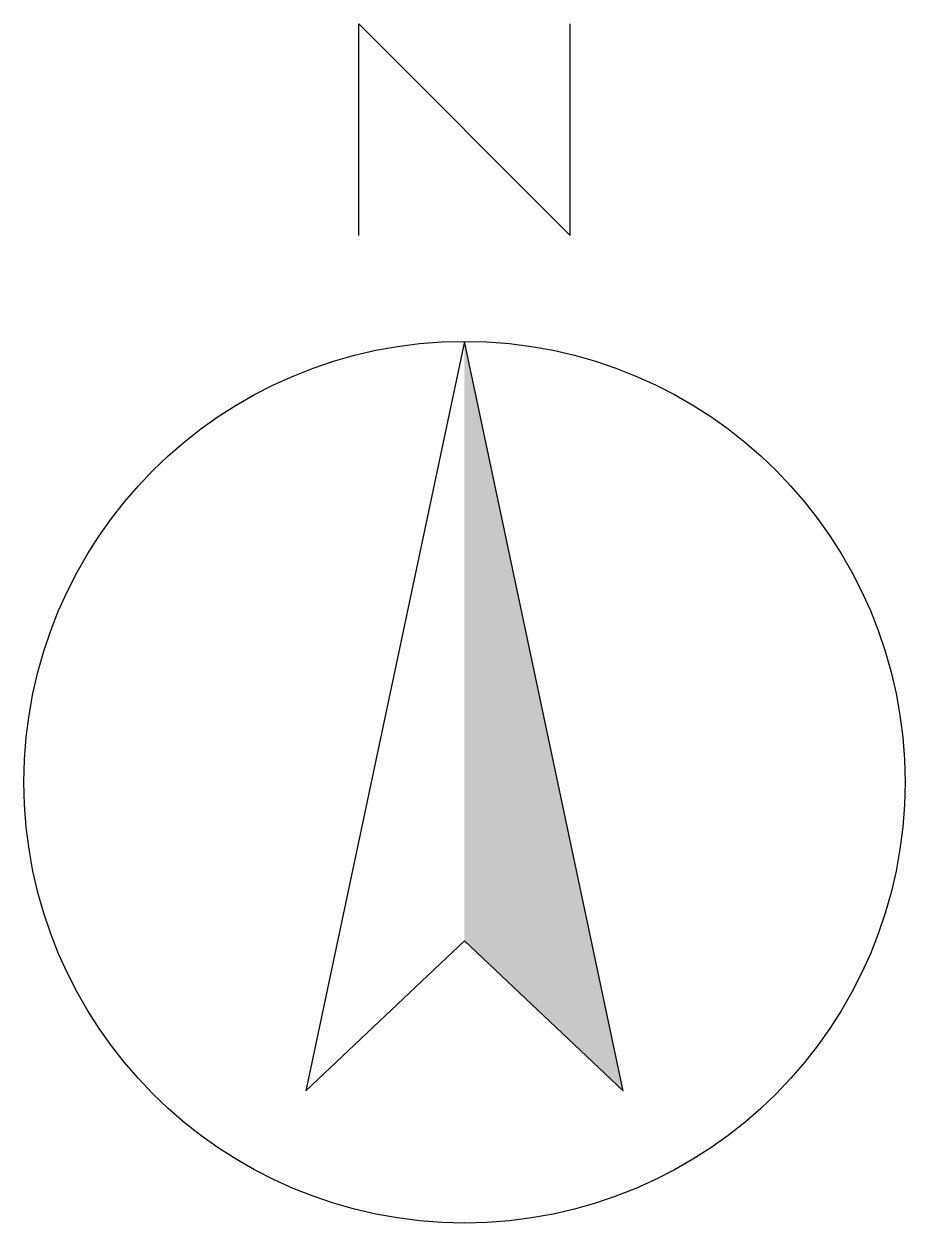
# Model space of a CAD drawing. Header units: metres. Extents: x -0.5 to 0.5, y -0.5 to 0.86.
import ezdxf

# ---------------------------------------------------------------- set-up
doc = ezdxf.new("R2010")
doc.units = ezdxf.units.M
doc.layers.add('XARCH-PLAN', color=2, linetype='Continuous')

# ---------------------------------------------------------------- blocks, each defined once
blk = doc.blocks.new('XA-North-1')
h = blk.add_hatch(color=7)
h.dxf.hatch_style = 1
h.paths.add_polyline_path([(0, 0.5), (0, -0.18), (0.18, -0.35)])
for p, q in [((-0.12, 0.62), (-0.12, 0.86)), ((-0.12, 0.86), (0.12, 0.62)), ((0.12, 0.62), (0.12, 0.86))]:
    blk.add_line(p, q)
blk.add_lwpolyline([(0, 0.5), (-0.18, -0.35), (0, -0.18), (0.18, -0.35)], close=True)
blk.add_circle((0, 0), 0.5)

msp = doc.modelspace()

# ---------------------------------------------------------------- block references
at = {"layer": 'XARCH-PLAN'}
msp.add_blockref('XA-North-1', (0, 0), dxfattribs=at)

doc.saveas('drawing.dxf')
